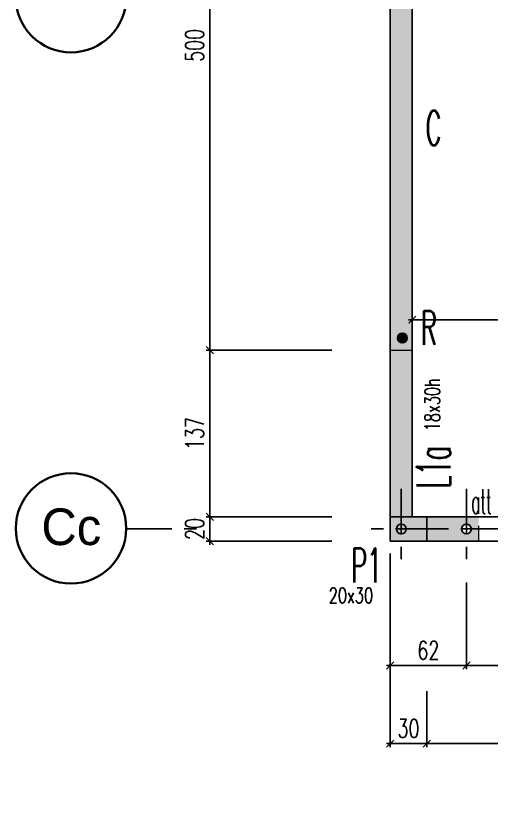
# Model space of a CAD drawing. Extents: x 308 to 787, y -199 to -146.
# Drawn here: x 314.13 to 318.03, y -167.16 to -160.69 of the extents above; entities that cross this region are included whole.
import ezdxf

# ---------------------------------------------------------------- set-up
doc = ezdxf.new("R2010")
doc.units = 0
doc.header["$LTSCALE"] = 0.5
doc.header["$MEASUREMENT"] = 0
for name, pattern in [('AXES2', [1.125, 0.75, -0.125, 0.125, -0.125]), ('CACHE', [0.375, 0.25, -0.125]), ('CONTINU', [0]), ('DISCONTINU2', [0.375, 0.25, -0.125])]:
    doc.linetypes.add(name, pattern=pattern)
doc.layers.get('0').update_dxf_attribs({"linetype": 'CONTINUOUS'})
doc.layers.get('DEFPOINTS').update_dxf_attribs({"linetype": 'CONTINUOUS'})
for name, color, linetype in [('_ SERTI RESERVATION', 210, 'CACHE'), ('A05-AXES', 13, 'AXES2'), ('A19-COTATIONS', 146, 'CONTINUOUS'), ('AXES', 6, 'AXES2'), ('COTATION', 7, 'CONTINUOUS'), ('MURS', 3, 'CONTINUOUS'), ('POCHAGE', 254, 'CONTINUOUS'), ('POTEAUX', 1, 'CONTINUOUS'), ('POUTRES', 2, 'CONTINUOUS'), ('RAID', 1, 'CONTINUOUS'), ('RDC', 7, 'DISCONTINU2'), ('REPERAGE', 4, 'CONTINUOUS'), ('REPERE-CHAI', 4, 'CONTINUOUS'), ('REPERE-POT', 4, 'CONTINUOUS'), ('REPERE-POUT', 4, 'CONTINUOUS'), ('REPERE-RAID', 4, 'CONTINUOUS')]:
    doc.layers.add(name, color=color, linetype=linetype)
doc.styles.add('CGotH', font='GOTHIC.TTF')
doc.styles.add('ROMANS8', font='romans.shx', dxfattribs={"width": 0.7})
doc.styles.get("Standard").update_dxf_attribs({"font": 'txt.shx'})
doc.dimstyles.new('COT50 cm', dxfattribs={"dimtxt": 0.15, "dimasz": 0.06, "dimexe": 0.03, "dimexo": 0.1, "dimgap": 0.05, "dimtad": 1, "dimdec": 0, "dimlfac": 100, "dimzin": 0, "dimdsep": 46, "dimtxsty": 'ROMANS8', "dimblk1": 'OBLIQUE', "dimblk2": 'OBLIQUE', "dimsah": 1, "dimcen": 0.03, "dimdle": 0.03, "dimclrt": 1, "dimadec": 0, "dimazin": 0, "dimtfac": 1, "dimtdec": 0, "dimtmove": 0, "dimatfit": 3, "dimfxl": 0, "dimtolj": 1, "dimtzin": 0, "dimlwd": -1, "dimlwe": -1, "dimarcsym": 0})

# ---------------------------------------------------------------- blocks, each defined once
blk = doc.blocks.new('_Oblique')
at = {"layer": 'COTATION', "color": 0, "lineweight": -2}
blk.add_line((-0.5, -0.5), (0.5, 0.5), dxfattribs=at)
blk = doc.blocks.new('*D120')
at = {"layer": 'COTATION', "color": 0, "transparency": 16777216}
for p, q in [((316.7211, -164.7963), (315.6911, -164.7963)), ((315.7211, -165.0263), (315.7211, -164.7663)), ((316.7211, -164.9963), (315.6911, -164.9963))]:
    blk.add_line(p, q, dxfattribs=at)
at = {"layer": 'DEFPOINTS', "color": 0, "transparency": 16777216}
for p in [(315.7211, -164.7963), (317.1993, -164.7963), (317.199, -164.9963)]:
    blk.add_point(p, dxfattribs=at)
at = {"layer": 'COTATION', "color": 0, "transparency": 16777216, "xscale": 0.06, "yscale": 0.06, "zscale": 0.06}
for p, rotation in [((315.7211, -164.7963), 90), ((315.7211, -164.9963), 270)]:
    blk.add_blockref('_Oblique', p, dxfattribs=dict(at, rotation=rotation))
at = {"layer": 'COTATION', "color": 1, "transparency": 16777216, "insert": (315.5961, -164.8963), "char_height": 0.15, "attachment_point": 5, "rotation": 90, "style": 'ROMANS8'}
blk.add_mtext('\\A1;20', dxfattribs=at)
blk = doc.blocks.new('*D121')
at = {"layer": 'COTATION', "color": 0, "transparency": 16777216}
for p, q in [((316.7211, -163.4304), (315.6911, -163.4304)), ((315.7211, -164.8263), (315.7211, -163.4004)), ((316.7211, -164.7963), (315.6911, -164.7963))]:
    blk.add_line(p, q, dxfattribs=at)
at = {"layer": 'DEFPOINTS', "color": 0, "transparency": 16777216}
for p in [(315.7211, -163.4304), (317.1999, -163.4304), (317.1993, -164.7963)]:
    blk.add_point(p, dxfattribs=at)
at = {"layer": 'COTATION', "color": 0, "transparency": 16777216, "xscale": 0.06, "yscale": 0.06, "zscale": 0.06}
for p, rotation in [((315.7211, -163.4304), 90), ((315.7211, -164.7963), 270)]:
    blk.add_blockref('_Oblique', p, dxfattribs=dict(at, rotation=rotation))
at = {"layer": 'COTATION', "color": 1, "transparency": 16777216, "insert": (315.5961, -164.1133), "char_height": 0.15, "attachment_point": 5, "rotation": 90, "style": 'ROMANS8'}
blk.add_mtext('\\A1;137', dxfattribs=at)
blk = doc.blocks.new('*D122')
at = {"layer": 'COTATION', "color": 0, "transparency": 16777216}
for p, q in [((316.7211, -158.4313), (315.6911, -158.4313)), ((315.7211, -163.4604), (315.7211, -158.4013)), ((316.7211, -163.4304), (315.6911, -163.4304))]:
    blk.add_line(p, q, dxfattribs=at)
at = {"layer": 'DEFPOINTS', "color": 0, "transparency": 16777216}
for p in [(315.7211, -158.4313), (317.3792, -158.4313), (317.1999, -163.4304)]:
    blk.add_point(p, dxfattribs=at)
at = {"layer": 'COTATION', "color": 0, "transparency": 16777216, "xscale": 0.06, "yscale": 0.06, "zscale": 0.06}
for p, rotation in [((315.7211, -158.4313), 90), ((315.7211, -163.4304), 270)]:
    blk.add_blockref('_Oblique', p, dxfattribs=dict(at, rotation=rotation))
at = {"layer": 'COTATION', "color": 1, "transparency": 16777216, "insert": (315.5961, -160.9308), "char_height": 0.15, "attachment_point": 5, "rotation": 90, "style": 'ROMANS8'}
blk.add_mtext('\\A1;500', dxfattribs=at)
blk = doc.blocks.new('*D128')
at = {"layer": 'COTATION', "color": 0, "transparency": 16777216}
for p, q in [((317.1993, -165.0963), (317.1993, -166.0465)), ((317.824, -165.3351), (317.824, -166.0465)), ((317.1693, -166.0165), (317.854, -166.0165))]:
    blk.add_line(p, q, dxfattribs=at)
at = {"layer": 'DEFPOINTS', "color": 0, "transparency": 16777216}
for p in [(317.1993, -164.9963), (317.824, -165.2351), (317.824, -166.0165)]:
    blk.add_point(p, dxfattribs=at)
at = {"layer": 'COTATION', "color": 0, "transparency": 16777216, "xscale": 0.06, "yscale": 0.06, "zscale": 0.06, "rotation": 180}
blk.add_blockref('_Oblique', (317.1993, -166.0165), dxfattribs=at)
at = {"layer": 'COTATION', "color": 0, "transparency": 16777216, "xscale": 0.06, "yscale": 0.06, "zscale": 0.06}
blk.add_blockref('_Oblique', (317.824, -166.0165), dxfattribs=at)
at = {"layer": 'COTATION', "color": 1, "transparency": 16777216, "insert": (317.5116, -165.8915), "char_height": 0.15, "attachment_point": 5, "style": 'ROMANS8'}
blk.add_mtext('\\A1;62', dxfattribs=at)
blk = doc.blocks.new('*D129')
at = {"layer": 'COTATION', "color": 0, "transparency": 16777216}
for p, q in [((317.824, -165.3351), (317.824, -166.0465)), ((319.8539, -165.3351), (319.8539, -166.0465)), ((317.794, -166.0165), (319.8839, -166.0165))]:
    blk.add_line(p, q, dxfattribs=at)
at = {"layer": 'DEFPOINTS', "color": 0, "transparency": 16777216}
for p in [(317.824, -165.2351), (319.8539, -165.2351), (319.8539, -166.0165)]:
    blk.add_point(p, dxfattribs=at)
at = {"layer": 'COTATION', "color": 0, "transparency": 16777216, "xscale": 0.06, "yscale": 0.06, "zscale": 0.06, "rotation": 180}
blk.add_blockref('_Oblique', (317.824, -166.0165), dxfattribs=at)
at = {"layer": 'COTATION', "color": 0, "transparency": 16777216, "xscale": 0.06, "yscale": 0.06, "zscale": 0.06}
blk.add_blockref('_Oblique', (319.8539, -166.0165), dxfattribs=at)
at = {"layer": 'COTATION', "color": 1, "transparency": 16777216, "insert": (318.8389, -165.8915), "char_height": 0.15, "attachment_point": 5, "style": 'ROMANS8'}
blk.add_mtext('\\A1;203', dxfattribs=at)
blk = doc.blocks.new('*D134')
at = {"layer": 'COTATION', "color": 0, "transparency": 16777216}
for p, q in [((317.199, -165.6566), (317.199, -166.6866)), ((317.4993, -166.2249), (317.4993, -166.6866)), ((317.169, -166.6566), (317.5293, -166.6566))]:
    blk.add_line(p, q, dxfattribs=at)
at = {"layer": 'DEFPOINTS', "color": 0, "transparency": 16777216}
for p in [(317.199, -164.9963), (317.4993, -166.1249), (317.4993, -166.6566)]:
    blk.add_point(p, dxfattribs=at)
at = {"layer": 'COTATION', "color": 0, "transparency": 16777216, "xscale": 0.06, "yscale": 0.06, "zscale": 0.06, "rotation": 180}
blk.add_blockref('_Oblique', (317.199, -166.6566), dxfattribs=at)
at = {"layer": 'COTATION', "color": 0, "transparency": 16777216, "xscale": 0.06, "yscale": 0.06, "zscale": 0.06}
blk.add_blockref('_Oblique', (317.4993, -166.6566), dxfattribs=at)
at = {"layer": 'COTATION', "color": 1, "transparency": 16777216, "insert": (317.3491, -166.5316), "char_height": 0.15, "attachment_point": 5, "style": 'ROMANS8'}
blk.add_mtext('\\A1;30', dxfattribs=at)
blk = doc.blocks.new('*D135')
at = {"layer": 'COTATION', "color": 0, "transparency": 16777216}
for p, q in [((317.4993, -166.2249), (317.4993, -166.6866)), ((322.396, -166.3359), (322.396, -166.6866)), ((317.4693, -166.6566), (322.426, -166.6566))]:
    blk.add_line(p, q, dxfattribs=at)
at = {"layer": 'DEFPOINTS', "color": 0, "transparency": 16777216}
for p in [(317.4993, -166.1249), (322.396, -166.2359), (322.396, -166.6566)]:
    blk.add_point(p, dxfattribs=at)
at = {"layer": 'COTATION', "color": 0, "transparency": 16777216, "xscale": 0.06, "yscale": 0.06, "zscale": 0.06, "rotation": 180}
blk.add_blockref('_Oblique', (317.4993, -166.6566), dxfattribs=at)
at = {"layer": 'COTATION', "color": 0, "transparency": 16777216, "xscale": 0.06, "yscale": 0.06, "zscale": 0.06}
blk.add_blockref('_Oblique', (322.396, -166.6566), dxfattribs=at)
at = {"layer": 'COTATION', "color": 1, "transparency": 16777216, "insert": (319.9476, -166.5316), "char_height": 0.15, "attachment_point": 5, "style": 'ROMANS8'}
blk.add_mtext('\\A1;490', dxfattribs=at)
blk = doc.blocks.new('A$C6B096A38')
at = {"layer": 'POCHAGE'}
h = blk.add_hatch(dxfattribs=at)
h.set_pattern_fill('AR-SAND', color=0, scale=0.07)
h.set_pattern_definition([(37.5, (-513.79323, 160.44126), (-0.004409535, 0.134877664), [0, -0.1064, 0, -0.119, 0, -0.11375]), (7.5, (-513.79323, 160.44126), (0.12388437, 0.197550225), [0, -0.0574, 0, -0.0959, 0, -0.03675]), (327.5, (-513.87933, 160.44126), (0.21798993, 0.000396134), [0, -0.035, 0, -0.126, 0, -0.1645]), (317.5, (-513.87933, 160.44126), (0.21042886, 0.06143729), [0, -0.0175, 0, -0.0826, 0, -0.0945])])
edge = h.paths.add_edge_path()
edge.add_line((-28.3119, -4.465), (-28.6008, -4.465))
edge.add_line((-28.6008, -4.465), (-28.7666, -4.465))
edge.add_arc((-28.8066, -4.465), 0.04, -90, 0.00001, ccw=False)
edge.add_line((-28.8066, -4.505), (-28.8066, -4.555))
edge.add_line((-28.8066, -4.555), (-28.2719, -4.555))
edge.add_line((-28.2719, -4.555), (-28.2719, -4.505))
edge.add_arc((-28.2719, -4.465), 0.04, 180, 270, ccw=False)
edge = h.paths.add_edge_path()
edge.add_line((-28.2719, -4.355), (-28.717, -4.355))
edge.add_line((-28.717, -4.355), (-28.717, 2.03))
edge.add_line((-28.717, 2.03), (-28.4569, 2.03))
edge.add_line((-28.4569, 2.03), (-28.4569, 2.08))
edge.add_arc((-28.4569, 2.12), 0.04, 180, 270, ccw=False)
edge.add_arc((-28.4569, 2.12), 0.04, 90, 180, ccw=False)
edge.add_line((-28.4569, 2.16), (-28.4569, 2.21))
edge.add_line((-28.4569, 2.21), (-28.8963, 2.21))
edge.add_line((-28.8963, 2.21), (-28.8969, -4.465))
edge.add_line((-28.8969, -4.465), (-28.8466, -4.465))
edge.add_arc((-28.8066, -4.465), 0.04, 0, 180, ccw=False)
edge.add_line((-28.7666, -4.465), (-28.4778, -4.465))
edge.add_line((-28.4778, -4.465), (-28.3119, -4.465))
edge.add_arc((-28.2719, -4.465), 0.04, 90, 180, ccw=False)
edge.add_line((-28.2719, -4.425), (-28.2719, -4.355))
edge = h.paths.add_edge_path()
edge.add_line((-28.1719, -4.355), (-28.2719, -4.355))
edge.add_line((-28.2719, -4.355), (-28.2719, -4.425))
edge.add_arc((-28.2719, -4.465), 0.04, 0, 90, ccw=False)
edge.add_line((-28.2319, -4.465), (-28.1719, -4.465))
edge.add_line((-28.1719, -4.465), (-28.1719, -4.355))
edge = h.paths.add_edge_path()
edge.add_line((-28.1719, -4.465), (-28.2319, -4.465))
edge.add_arc((-28.2719, -4.465), 0.04, 270, 360, ccw=False)
edge.add_line((-28.2719, -4.505), (-28.2719, -4.555))
edge.add_line((-28.2719, -4.555), (-28.1719, -4.555))
edge.add_line((-28.1719, -4.555), (-28.1719, -4.465))
edge = h.paths.add_edge_path()
edge.add_arc((-28.8066, -4.465), 0.04, 180, 270, ccw=False)
edge.add_line((-28.8466, -4.465), (-28.8969, -4.465))
edge.add_line((-28.8969, -4.465), (-28.8969, -4.555))
edge.add_line((-28.8969, -4.555), (-28.8066, -4.555))
edge.add_line((-28.8066, -4.555), (-28.8066, -4.505))
edge = h.paths.add_edge_path()
edge.add_line((-28.3569, 2.21), (-28.4569, 2.21))
edge.add_line((-28.4569, 2.21), (-28.4569, 2.16))
edge.add_arc((-28.4569, 2.12), 0.04, 0, 90, ccw=False)
edge.add_line((-28.4169, 2.12), (-28.3569, 2.12))
edge.add_line((-28.3569, 2.12), (-28.3569, 2.21))
edge = h.paths.add_edge_path(flags=17)
edge.add_line((-28.3569, 2.12), (-28.4169, 2.12))
edge.add_arc((-28.4569, 2.12), 0.04, 270, 360, ccw=False)
edge.add_line((-28.4569, 2.08), (-28.4569, 2.03))
edge.add_line((-28.4569, 2.03), (-28.3569, 2.03))
edge.add_line((-28.3569, 2.03), (-28.3569, 2.12))
at = {"layer": 'AXES', "color": 1}
for p, q in [((-28.8066, -4.1261), (-28.8066, -4.7839)), ((-28.2719, -4.1261), (-28.2719, -4.7839)), ((-28.4778, -4.455), (-29.1355, -4.455)), ((-27.943, -4.455), (-28.6008, -4.455))]:
    blk.add_line(p, q, dxfattribs=at)
at = {"layer": 'RAID'}
for centre in [(-28.8066, -4.455), (-28.2719, -4.455)]:
    blk.add_circle(centre, 0.04, dxfattribs=at)
at = {"layer": 'RDC', "linetype": 'CACHE', "lineweight": 15}
blk.add_lwpolyline([(-28.717, 2.03), (-28.3569, 2.03), (-28.3569, 2.21), (-28.8963, 2.21), (-28.8969, -4.555), (-28.1719, -4.555), (-28.1719, -4.355), (-28.717, -4.355)], close=True, dxfattribs=at)
blk = doc.blocks.new('_ArchTick')
at = {"color": 0, "linetype": 'ByBlock', "const_width": 0.15}
blk.add_lwpolyline([(-0.5, -0.5), (0.5, 0.5)], dxfattribs=at)
blk = doc.blocks.new('*D1026')
at = {"layer": '_ SERTI RESERVATION', "color": 0, "linetype": 'CONTINU', "transparency": 16777216}
for p, q in [((319.9224, -163.1805), (317.3492, -163.1805)), ((317.3792, -164.075), (317.3792, -163.1505)), ((319.8924, -164.075), (319.8924, -163.1505))]:
    blk.add_line(p, q, dxfattribs=at)
at = {"layer": 'DEFPOINTS', "color": 0, "linetype": 'CONTINU', "transparency": 16777216}
for p in [(317.3792, -163.1805), (317.3792, -164.175), (319.8924, -164.175)]:
    blk.add_point(p, dxfattribs=at)
at = {"layer": '_ SERTI RESERVATION', "color": 0, "linetype": 'CONTINU', "transparency": 16777216, "xscale": 0.06, "yscale": 0.06, "zscale": 0.06, "rotation": 180}
blk.add_blockref('_ArchTick', (317.3792, -163.1805), dxfattribs=at)
at = {"layer": '_ SERTI RESERVATION', "color": 0, "linetype": 'CONTINU', "transparency": 16777216, "xscale": 0.06, "yscale": 0.06, "zscale": 0.06}
blk.add_blockref('_ArchTick', (319.8924, -163.1805), dxfattribs=at)
at = {"layer": '_ SERTI RESERVATION', "linetype": 'CONTINU', "transparency": 16777216, "insert": (318.6358, -163.0555), "char_height": 0.15, "attachment_point": 5, "style": 'ROMANS8'}
blk.add_mtext('\\A1;251', dxfattribs=at)

msp = doc.modelspace()

# ---------------------------------------------------------------- hatches: boundary and pattern name
at = {"layer": 'POCHAGE'}
msp.add_hatch(color=256, dxfattribs=at).paths.add_polyline_path([(317.3792, -158.4313), (322.4095, -158.4345), (322.4063, -163.4315), (322.8943, -163.4315), (322.8943, -163.2515), (322.5893, -163.2515), (322.5893, -158.4313), (324.0993, -158.4313), (324.0993, -163.2515), (324.0493, -163.2515), (324.0493, -163.4315), (324.0993, -163.4315), (324.0993, -163.6413), (324.299, -163.6413), (324.299, -160.6413), (330.1793, -160.6413), (330.1793, -166.1413), (330.3593, -166.1413), (330.3593, -160.6413), (332.9326, -160.6413), (332.9326, -166.1413), (333.1126, -166.1413), (333.1126, -160.6413), (339.0159, -160.6413), (339.0155, -165.5414), (339.1955, -165.5411), (339.1959, -160.6413), (342.9147, -160.6413), (342.9147, -167.1613), (344.696, -167.1613), (344.6961, -166.9808), (343.0947, -166.9808), (343.0947, -160.6413), (345.936, -160.6413), (345.936, -166.961), (345.8513, -167.1612), (346.0962, -167.1612), (346.0959, -160.4413), (324.2993, -160.4413), (324.299, -158.2313), (317.1999, -158.2313), (317.1999, -163.4304), (317.3792, -163.4315)])
at = {"layer": 'POTEAUX'}
h = msp.add_hatch(color=256, dxfattribs=at)
h.dxf.hatch_style = 1
h.paths.add_polyline_path([(317.1993, -164.7963), (317.4993, -164.7963), (317.4993, -164.9963), (317.1993, -164.9963)])
at = {"layer": 'RAID'}
msp.add_hatch(color=256, dxfattribs=at).paths.add_polyline_path([(317.259, -163.3304, -1), (317.339, -163.3304, -1)])

# ---------------------------------------------------------------- linework, layer by layer
at = {"layer": 'A19-COTATIONS', "color": 242, "lineweight": 30, "ltscale": 10, "true_color": 0xcd2027}
for centre in [(314.5833, -160.5363), (314.5833, -164.8913)]:
    msp.add_circle(centre, 0.4522, dxfattribs=at)
at = {"layer": 'AXES', "color": 1}
msp.add_line((315.0355, -164.8963), (315.6278, -164.8963), dxfattribs=at)
at = {"layer": 'MURS'}
msp.add_lwpolyline([(324.299, -160.6413), (324.299, -163.6413), (324.0993, -163.6413), (324.0993, -163.4315), (324.0493, -163.4315), (324.0493, -163.2515), (324.0993, -163.2515), (324.0993, -158.4313), (322.5893, -158.4313), (322.5893, -163.2515), (322.8943, -163.2515), (322.8943, -163.4315), (322.4063, -163.4315), (322.4095, -158.4313), (317.3792, -158.4313), (317.3792, -163.4315), (317.1999, -163.4304), (317.1999, -158.2313), (324.299, -158.2313), (324.2993, -160.4413)], dxfattribs=at)
at = {"layer": 'POTEAUX'}
msp.add_lwpolyline([(317.1993, -164.7963), (317.4993, -164.7963), (317.4993, -164.9963), (317.1993, -164.9963)], close=True, dxfattribs=at)
at = {"layer": 'POUTRES'}
for p, q in [((317.1999, -163.4304), (317.1993, -164.7963)), ((317.3792, -163.4315), (317.3792, -164.7974)), ((317.4993, -164.7963), (324.0993, -164.7963)), ((317.4993, -164.9963), (324.0993, -164.9966))]:
    msp.add_line(p, q, dxfattribs=at)
at = {"layer": 'RAID'}
msp.add_circle((317.299, -163.3304), 0.04, dxfattribs=at)

# ---------------------------------------------------------------- block references
at = {"layer": 'RDC'}
msp.add_blockref('A$C6B096A38', (346.0959, -160.4413), dxfattribs=at)

# ---------------------------------------------------------------- texts
at = {"layer": 'A05-AXES', "color": 1, "ltscale": 0.5, "insert": (314.5859, -164.728), "char_height": 0.3, "width": 0.384, "attachment_point": 2, "rotation": 0.00168, "line_spacing_factor": 1.032839, "style": 'CGotH'}
msp.add_mtext('Cc', dxfattribs=at)
at = {"layer": 'REPERAGE', "color": 1, "style": 'ROMANS8', "width": 0.7}
msp.add_text(' 18x30h', height=0.125, rotation=90, dxfattribs=at).set_placement((317.6064, -164.1553))
at = {"layer": 'REPERE-CHAI', "color": 4, "width": 0.519}
msp.add_text('C', height=0.28, dxfattribs=at).set_placement((317.4887, -161.7478))
at = {"layer": 'REPERE-POT', "color": 4, "width": 0.519}
msp.add_text('P1', height=0.28, dxfattribs=at).set_placement((316.8778, -165.3339))
at = {"layer": 'REPERE-POT', "color": 1, "style": 'ROMANS8', "width": 0.7}
msp.add_text('20x30', height=0.125, dxfattribs=at).set_placement((316.6954, -165.5036))
at = {"layer": 'REPERE-POUT', "width": 0.519}
msp.add_text('L1a', height=0.28, rotation=90, dxfattribs=at).set_placement((317.6944, -164.562))
at = {"layer": 'REPERE-RAID', "color": 4}
for s, height, width, p in [('R', 0.28, 0.519, (317.4487, -163.3875)), ('att R', 0.2, 0.45, (317.8643, -164.7709))]:
    msp.add_text(s, height=height, dxfattribs=dict(at, width=width)).set_placement(p)

# ---------------------------------------------------------------- dimensions: what is measured, and where the dimension line sits
at = {"layer": '_ SERTI RESERVATION', "linetype": 'CONTINU'}
dim = msp.add_linear_dim(base=(317.3792, -163.1805), p1=(319.8924, -164.175), p2=(317.3792, -164.175), dimstyle='COT50 cm', override={"dimblk": 'ArchTick', "dimsah": 0, "dimclrt": 256, "dimfxl": 3}, dxfattribs=at)
dim.commit()
dim.dimension.update_dxf_attribs({"geometry": '*D1026', "text_midpoint": (318.6358, -163.0555)})
at = {"layer": 'COTATION'}
for base, p1, p2, picture, middle in [((315.7211, -158.4313), (317.1999, -163.4304), (317.3792, -158.4313), '*D122', (315.5961, -160.9308)), ((315.7211, -163.4304), (317.1993, -164.7963), (317.1999, -163.4304), '*D121', (315.5961, -164.1133))]:
    dim = msp.add_linear_dim(base=base, p1=p1, p2=p2, angle=90, dimstyle='COT50 cm', override={"dimtmove": 1}, dxfattribs=at)
    dim.commit()
    dim.dimension.update_dxf_attribs({"geometry": picture, "text_midpoint": middle})
dim = msp.add_linear_dim(base=(315.7211, -164.7963), p1=(317.199, -164.9963), p2=(317.1993, -164.7963), angle=90, dimstyle='COT50 cm', override={"dimtmove": 1}, dxfattribs=at)
dim.commit()
dim.dimension.update_dxf_attribs({"geometry": '*D120', "text_midpoint": (315.7211, -164.8963), "dimtype": 160})
dim = msp.add_linear_dim(base=(317.4993, -166.6566), p1=(317.199, -164.9963), p2=(317.4993, -166.1249), dimstyle='COT50 cm', dxfattribs=at)
dim.commit()
dim.dimension.update_dxf_attribs({"geometry": '*D134', "text_midpoint": (317.3491, -166.5316)})
for base, p1, p2, picture, middle in [((317.824, -166.0165), (317.1993, -164.9963), (317.824, -165.2351), '*D128', (317.5116, -165.8915)), ((319.8539, -166.0165), (317.824, -165.2351), (319.8539, -165.2351), '*D129', (318.8389, -165.8915)), ((322.396, -166.6566), (317.4993, -166.1249), (322.396, -166.2359), '*D135', (319.9476, -166.5316))]:
    dim = msp.add_linear_dim(base=base, p1=p1, p2=p2, dimstyle='COT50 cm', override={"dimtmove": 1}, dxfattribs=at)
    dim.commit()
    dim.dimension.update_dxf_attribs({"geometry": picture, "text_midpoint": middle})

doc.saveas('drawing.dxf')
